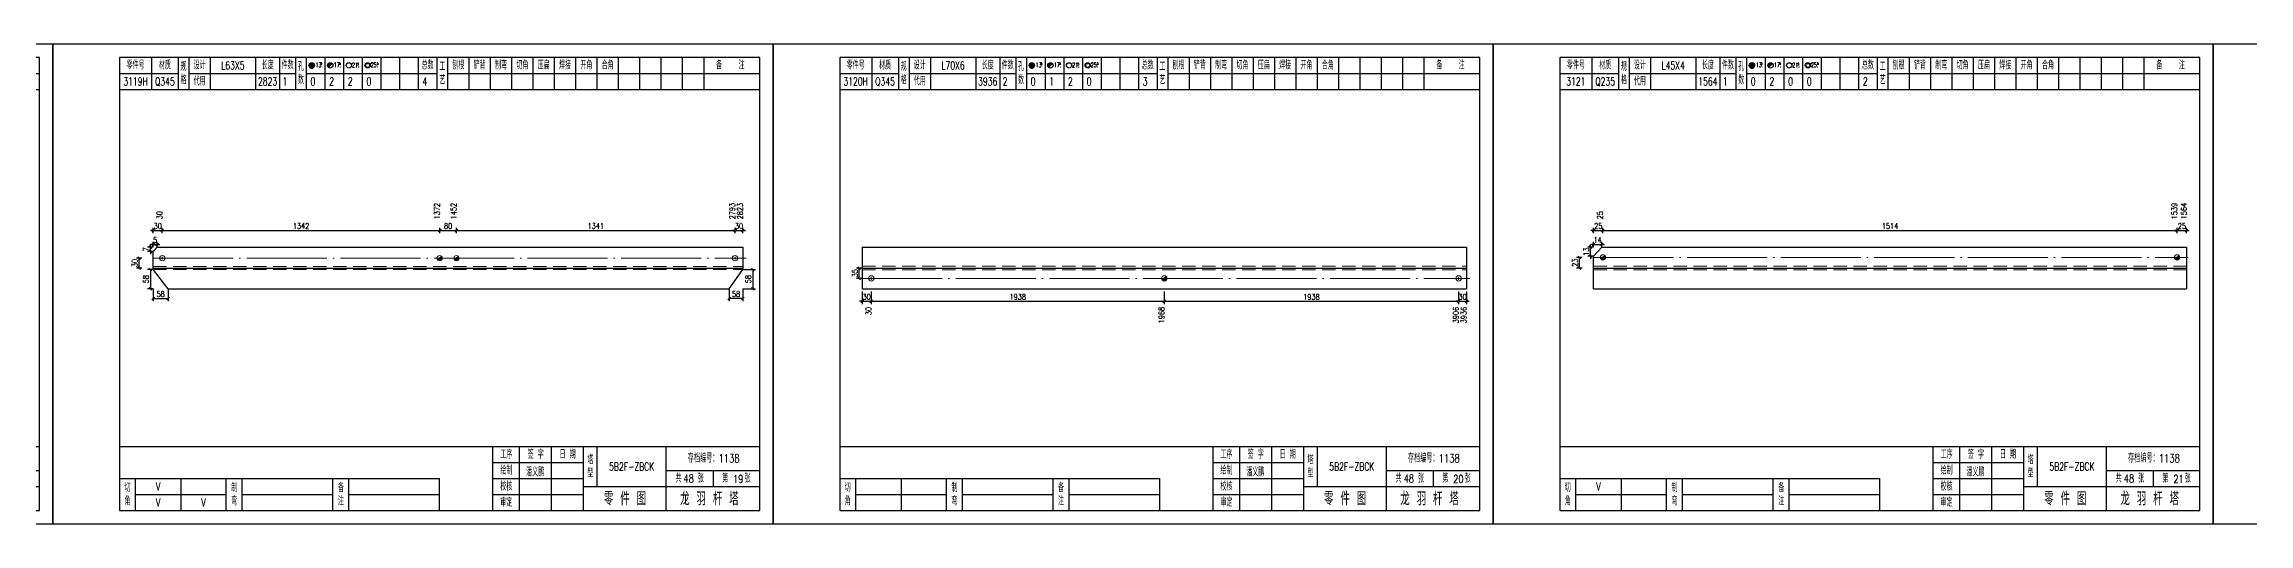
# Model space of a CAD drawing. Header units: millimetres. Extents: x 0 to 30240, y -10896 to -1348.
# Drawn here: x 4857 to 5683, y -9369 to -9189 of the extents above; entities that cross this region are included whole.
import ezdxf
from ezdxf.enums import TextEntityAlignment as Align

# ---------------------------------------------------------------- set-up
doc = ezdxf.new("R2010")
doc.units = ezdxf.units.MM
doc.header["$LTSCALE"] = 20
doc.header["$PDMODE"] = 1
doc.linetypes.add('DASHDOT2X', pattern=[1.75, 1.5, -0.125, 0, -0.125])
doc.linetypes.add('HIDDEN', pattern=[0.375, 0.25, -0.125])
for name, color, linetype, lineweight in [('1', 7, 'Continuous', 25), ('11', 3, 'Continuous', 13), ('2', 1, 'HIDDEN', 13), ('5', 1, 'Continuous', 13), ('7', 2, 'DASHDOT2X', 13)]:
    doc.layers.add(name, color=color, linetype=linetype, lineweight=lineweight)
doc.styles.get("Standard").update_dxf_attribs({"font": 'simplex', "width": 0.7, "bigfont": 'gbhzfs.shx'})
doc.styles.add('SYMBOL_TXT', font='txt.shx', dxfattribs={"width": 0.6})
doc.styles.add('TITLE_TXT', font='simplex.shx', dxfattribs={"width": 0.75, "height": 2.5, "bigfont": 'gbhzfs.shx'})
doc.dimstyles.get("Standard").update_dxf_attribs({"dimtxt": 2.1, "dimasz": 1, "dimexe": 1.05, "dimexo": 0, "dimgap": 0.63, "dimtad": 1, "dimzin": 0, "dimdsep": 46, "dimtxsty": 'standard', "dimblk": 'OBLIQUE', "dimblk1": 'OBLIQUE', "dimblk2": 'OBLIQUE', "dimcen": 0.09, "dimadec": 0, "dimazin": 0, "dimtfac": 1, "dimtdec": 1, "dimtix": 1, "dimtmove": 0, "dimatfit": 3, "dimfxl": 0, "dimtolj": 1, "dimtzin": 0, "dimarcsym": 0})
pattern_1 = [(0, (-3, 0), (0, 0.0125), [])]

# ---------------------------------------------------------------- blocks, each defined once
blk = doc.blocks.new('M12_HOLE')
h = blk.add_hatch()
h.set_pattern_fill('LINE', scale=0.1, style=0)
h.set_pattern_definition(pattern_1)
h.paths.add_polyline_path([(-5, 0, 1), (-1, 0, 1)])
at = {"color": 7}
blk.add_circle((-3, 0), 2, dxfattribs=at)
at = {"color": 7, "attachment_point": 1, "style": 'SYMBOL_TXT'}
for s, insert, char_height, width in [('13\\f??|b0|i0|c0|p54;.', (-0.1, 2.1), 3.5, 5.707), ('5', (3.7, 2.3), 1.8, 2.931)]:
    blk.add_mtext(s, dxfattribs=dict(at, insert=insert, char_height=char_height, width=width))
blk = doc.blocks.new('M16_HOLE')
h = blk.add_hatch()
h.set_pattern_fill('LINE', scale=0.1, style=0)
h.set_pattern_definition(pattern_1)
h.paths.add_polyline_path([(-1.6, 1.4, 0.668179), (-5, 0, 0.198912), (-4.4, -1.4)])
at = {"color": 7}
blk.add_circle((-3, 0), 2, dxfattribs=at)
at = {"color": 7, "attachment_point": 1, "style": 'SYMBOL_TXT'}
for s, insert, char_height, width in [('17.', (-0.4, 2.1), 3.5, 6.316), ('5', (3.6, 2.3), 1.8, 1.822)]:
    blk.add_mtext(s, dxfattribs=dict(at, insert=insert, char_height=char_height, width=width))
blk = doc.blocks.new('M20_HOLE')
at = {"color": 7}
blk.add_circle((-3, 0), 2, dxfattribs=at)
at = {"color": 7, "attachment_point": 1, "style": 'SYMBOL_TXT'}
for s, insert, char_height, width in [('21.', (-0.7, 2), 3.5, 6.074), ('5', (3.3, 2), 1.8, 1.458)]:
    blk.add_mtext(s, dxfattribs=dict(at, insert=insert, char_height=char_height, width=width))
blk = doc.blocks.new('M24_HOLE')
at = {"color": 7}
for radius in [2, 1.5]:
    blk.add_circle((-3, 0), radius, dxfattribs=at)
at = {"color": 7, "attachment_point": 1, "style": 'SYMBOL_TXT'}
for s, insert, char_height, width in [('25.', (-0.7, 2.1), 3.5, 2.429), ('5', (3.9, 2.3), 1.8, 1.944)]:
    blk.add_mtext(s, dxfattribs=dict(at, insert=insert, char_height=char_height, width=width))
blk = doc.blocks.new('JgCard')
for p, q in [((270, 180), (0, 180)), ((0, 180), (0, 0)), ((265, 175), (25, 175)), ((25, 175), (25, 5)), ((37, 175), (37, 163)), ((47, 175), (47, 163)), ((51, 175), (51, 163)), ((59, 175), (59, 163)), ((76, 175), (76, 163)), ((85, 175), (85, 163)), ((91, 175), (91, 163)), ((95, 175), (95, 163)), ((102, 175), (102, 163)), ((109, 175), (109, 163)), ((116, 175), (116, 163)), ((123, 175), (123, 163)), ((130, 175), (130, 163)), ((137, 175), (137, 163)), ((144, 175), (144, 163)), ((148, 175), (148, 163)), ((156, 175), (156, 163)), ((164, 175), (164, 163)), ((172, 175), (172, 163)), ((180, 175), (180, 163)), ((188, 175), (188, 163)), ((196, 175), (196, 163)), ((204, 175), (204, 163)), ((212, 175), (212, 163)), ((220, 175), (220, 163)), ((228, 175), (228, 163)), ((236, 175), (236, 163)), ((244, 175), (244, 163)), ((265, 5), (265, 175)), ((270, 0), (270, 180)), ((25, 169), (47, 169)), ((51, 169), (91, 169)), ((95, 169), (144, 169)), ((148, 169), (265, 169)), ((25, 163), (265, 163)), ((25, 29), (265, 29)), ((165, 5), (165, 29)), ((175, 5), (175, 29)), ((187, 5), (187, 29)), ((199, 5), (199, 29)), ((204, 29), (204, 14)), ((230, 5), (230, 29)), ((25, 17), (145, 17)), ((31, 5), (31, 17)), ((48, 17), (48, 5)), ((65, 5), (65, 17)), ((71, 5), (71, 17)), ((105, 5), (105, 17)), ((111, 5), (111, 17)), ((145, 5), (145, 17)), ((165, 23), (199, 23)), ((165, 17), (199, 17)), ((230, 20), (265, 20)), ((247.5, 20), (247.5, 14)), ((31, 11), (65, 11)), ((71, 11), (105, 11)), ((111, 11), (145, 11)), ((165, 11), (199, 11)), ((199, 14), (265, 14)), ((0, 0), (270, 0)), ((25, 5), (265, 5))]:
    blk.add_line(p, q)
blk.add_lwpolyline([(96.03, 171.99, -1), (98.03, 171.99, -1)], format="xyb", close=True)
blk.add_point((145, 96))
at = {"xscale": 0.5, "yscale": 0.5, "zscale": 0.5}
for name, p in [('M12_HOLE', (98.53, 171.99)), ('M16_HOLE', (105.5, 172)), ('M20_HOLE', (112.5, 172)), ('M24_HOLE', (119.5, 172))]:
    blk.add_blockref(name, p, dxfattribs=at)
at = {"style": 'TITLE_TXT', "width": 0.75}
for s, height, p in [('存档编号：1138', 3.076, (238.02, 23.07)), ('潘义鹏', 3, (177.45, 17.91)), ('龙 羽 杆 塔', 5, (235.17, 6.97))]:
    blk.add_text(s, height=height, dxfattribs=at).set_placement(p)
at = {"attachment_point": 5, "style": 'TITLE_TXT'}
for s, insert, char_height, width in [('零件号', (31, 172), 3, 15), ('材质', (42, 172), 3, 8), ('设计', (55, 172), 3, 8), ('长度', (80.5, 172), 3, 8), ('件数', (88, 172), 3, 6), ('总数', (140.5, 172), 3, 7), ('刨根', (152, 172), 3, 8), ('铲背', (160, 172), 3, 8), ('制弯', (168, 172), 3, 8), ('切角', (176, 172), 3, 8), ('压扁', (184, 172), 3, 8), ('焊接', (192, 172), 3, 8), ('开角', (200, 172), 3, 8), ('合角', (208, 172), 3, 8), ('备    注', (254, 172), 3, 22), ('规格', (49, 169), 3, 4), ('代用', (55, 166), 3, 8), ('孔数', (93, 169), 3, 4), ('工\\P艺', (146, 169), 3, 4), ('工序', (170, 26), 3, 10), ('签 字', (181, 26), 3, 12), ('日 期', (193, 26), 3, 12), ('塔\\P型', (201.5, 21.5), 3, 5), ('绘制', (170, 20), 3, 10), ('共    张', (238.75, 17), 3, 17.5), ('第    张', (256.25, 17), 3, 17.5), ('切\\P角', (28, 11), 3, 6), ('制\\P弯', (68, 11), 3, 6), ('备\\P注', (108, 11), 3, 6), ('校核', (170, 14), 3, 10), ('审定', (170, 8), 3, 10), ('零 件 图', (214.5, 9.5), 5, 31)]:
    blk.add_mtext(s, dxfattribs=dict(at, insert=insert, char_height=char_height, width=width))
blk = doc.blocks.new('M20')
for p, q in [((-0.5, 0), (0.5, 0)), ((0, -0.5), (0, 0.5))]:
    blk.add_line(p, q)
blk.add_circle((0, 0), 1)
blk = doc.blocks.new('M16')
for p, q in [((-0.71, -0.71), (0.71, 0.71)), ((-0.4, 0), (0.4, 0)), ((0, 0.4), (0, -0.4))]:
    blk.add_line(p, q)
blk.add_circle((0, 0), 1)
for radius in [0.8, 0.6, 0.4, 0.2]:
    blk.add_arc((0, 0), radius, 225, 45)
blk = doc.blocks.new('_Oblique')
at = {"color": 0, "linetype": 'ByBlock', "lineweight": -2}
blk.add_line((-0.5, -0.5), (0.5, 0.5), dxfattribs=at)
blk = doc.blocks.new('*D5527')
at = {"layer": '11', "color": 0, "lineweight": -2}
for p, q in [((4897.6, -9260.12), (4897.6, -9258.02)), ((4901.04, -9260.12), (4901.04, -9258.02)), ((4897.6, -9259.07), (4896.6, -9259.07)), ((4897.6, -9259.07), (4901.04, -9259.07)), ((4901.04, -9259.07), (4902.04, -9259.07))]:
    blk.add_line(p, q, dxfattribs=at)
at = {"layer": 'Defpoints', "color": 0}
for p in [(4897.6, -9260.12), (4901.04, -9259.07), (4901.04, -9260.12)]:
    blk.add_point(p, dxfattribs=at)
at = {"layer": '11', "color": 0, "lineweight": -2}
blk.add_blockref('_Oblique', (4897.6, -9259.07), dxfattribs=at)
at = {"layer": '11', "color": 0, "lineweight": -2, "rotation": 180}
blk.add_blockref('_Oblique', (4901.04, -9259.07), dxfattribs=at)
at = {"layer": '11', "color": 0, "insert": (4899.32, -9257.39), "char_height": 2.1, "attachment_point": 5}
blk.add_mtext('\\A1;30', dxfattribs=at)
blk = doc.blocks.new('*D5531')
at = {"layer": '11', "color": 0, "lineweight": -2}
for p, q in [((5115.76, -9260.12), (5115.76, -9258.02)), ((5118.7, -9260.12), (5118.7, -9258.02)), ((5115.76, -9259.07), (5114.76, -9259.07)), ((5115.76, -9259.07), (5118.7, -9259.07)), ((5118.7, -9259.07), (5119.7, -9259.07))]:
    blk.add_line(p, q, dxfattribs=at)
at = {"layer": 'Defpoints', "color": 0}
for p in [(5115.76, -9260.12), (5118.7, -9259.07), (5118.7, -9260.12)]:
    blk.add_point(p, dxfattribs=at)
at = {"layer": '11', "color": 0, "lineweight": -2}
blk.add_blockref('_Oblique', (5115.76, -9259.07), dxfattribs=at)
at = {"layer": '11', "color": 0, "lineweight": -2, "rotation": 180}
blk.add_blockref('_Oblique', (5118.7, -9259.07), dxfattribs=at)
at = {"layer": '11', "color": 0, "insert": (5117.23, -9257.39), "char_height": 2.1, "attachment_point": 5}
blk.add_mtext('\\A1;30', dxfattribs=at)
blk = doc.blocks.new('*D5532')
at = {"layer": '11', "color": 0, "lineweight": -2}
for p, q in [((4897.6, -9273.75), (4895.5, -9273.75)), ((4896.55, -9273.75), (4896.55, -9280.91)), ((4897.6, -9280.91), (4895.5, -9280.91))]:
    blk.add_line(p, q, dxfattribs=at)
at = {"layer": 'Defpoints', "color": 0}
for p in [(4897.6, -9273.75), (4896.55, -9280.91), (4897.6, -9280.91)]:
    blk.add_point(p, dxfattribs=at)
at = {"layer": '11', "color": 0, "lineweight": -2}
for p, rotation in [((4896.55, -9273.75), 90), ((4896.55, -9280.91), 270)]:
    blk.add_blockref('_Oblique', p, dxfattribs=dict(at, rotation=rotation))
at = {"layer": '11', "color": 0, "insert": (4894.87, -9277.33), "char_height": 2.1, "attachment_point": 5, "rotation": 90}
blk.add_mtext('\\A1;58', dxfattribs=at)
blk = doc.blocks.new('*D5534')
at = {"layer": '11', "color": 0, "lineweight": -2}
for p, q in [((4897.6, -9265.37), (4895.5, -9265.37)), ((4896.55, -9265.37), (4896.55, -9264.37)), ((4896.55, -9266.97), (4896.55, -9265.37)), ((4897.6, -9266.97), (4895.5, -9266.97)), ((4896.55, -9266.97), (4896.55, -9267.97))]:
    blk.add_line(p, q, dxfattribs=at)
at = {"layer": 'Defpoints', "color": 0}
for p in [(4896.55, -9265.37), (4897.6, -9265.37), (4897.6, -9266.97)]:
    blk.add_point(p, dxfattribs=at)
at = {"layer": '11', "color": 0, "lineweight": -2}
for p, rotation in [((4896.55, -9265.37), 270), ((4896.55, -9266.97), 90)]:
    blk.add_blockref('_Oblique', p, dxfattribs=dict(at, rotation=rotation))
at = {"layer": '11', "color": 0, "insert": (4894.87, -9266.17), "char_height": 2.1, "attachment_point": 5, "rotation": 90}
blk.add_mtext('\\A1;7', dxfattribs=at)
blk = doc.blocks.new('*D5535')
at = {"layer": '11', "color": 0, "lineweight": -2}
for p, q in [((4897.6, -9264.32), (4896.6, -9264.32)), ((4897.6, -9265.37), (4897.6, -9263.27)), ((4897.6, -9264.32), (4899.09, -9264.32)), ((4899.09, -9265.37), (4899.09, -9263.27)), ((4899.09, -9264.32), (4900.09, -9264.32))]:
    blk.add_line(p, q, dxfattribs=at)
at = {"layer": 'Defpoints', "color": 0}
for p in [(4897.6, -9265.37), (4899.09, -9264.32), (4899.09, -9265.37)]:
    blk.add_point(p, dxfattribs=at)
at = {"layer": '11', "color": 0, "lineweight": -2}
blk.add_blockref('_Oblique', (4897.6, -9264.32), dxfattribs=at)
at = {"layer": '11', "color": 0, "lineweight": -2, "rotation": 180}
blk.add_blockref('_Oblique', (4899.09, -9264.32), dxfattribs=at)
at = {"layer": '11', "color": 0, "insert": (4898.35, -9262.64), "char_height": 2.1, "attachment_point": 5}
blk.add_mtext('\\A1;5', dxfattribs=at)
blk = doc.blocks.new('*D5536')
at = {"layer": '11', "color": 0, "lineweight": -2}
for p, q in [((5118.7, -9273.75), (5123.43, -9273.75)), ((5122.38, -9273.75), (5122.38, -9280.91)), ((5118.7, -9280.91), (5123.43, -9280.91))]:
    blk.add_line(p, q, dxfattribs=at)
at = {"layer": 'Defpoints', "color": 0}
for p in [(5118.7, -9273.75), (5118.7, -9280.91), (5122.38, -9280.91)]:
    blk.add_point(p, dxfattribs=at)
at = {"layer": '11', "color": 0, "lineweight": -2}
for p, rotation in [((5122.38, -9273.75), 90), ((5122.38, -9280.91), 270)]:
    blk.add_blockref('_Oblique', p, dxfattribs=dict(at, rotation=rotation))
at = {"layer": '11', "color": 0, "insert": (5120.7, -9277.33), "char_height": 2.1, "attachment_point": 5, "rotation": 90}
blk.add_mtext('\\A1;58', dxfattribs=at)
blk = doc.blocks.new('*D5537')
at = {"layer": '11', "color": 0, "lineweight": -2}
for p, q in [((5113.58, -9280.91), (5113.58, -9285.63)), ((5118.7, -9280.91), (5118.7, -9285.63)), ((5118.7, -9284.58), (5113.58, -9284.58))]:
    blk.add_line(p, q, dxfattribs=at)
at = {"layer": 'Defpoints', "color": 0}
for p in [(5113.58, -9280.91), (5118.7, -9280.91), (5113.58, -9284.58)]:
    blk.add_point(p, dxfattribs=at)
at = {"layer": '11', "color": 0, "lineweight": -2, "rotation": 180}
blk.add_blockref('_Oblique', (5113.58, -9284.58), dxfattribs=at)
at = {"layer": '11', "color": 0, "lineweight": -2}
blk.add_blockref('_Oblique', (5118.7, -9284.58), dxfattribs=at)
at = {"layer": '11', "color": 0, "insert": (5116.14, -9282.9), "char_height": 2.1, "attachment_point": 5}
blk.add_mtext('\\A1;58', dxfattribs=at)
blk = doc.blocks.new('*D5539')
at = {"layer": '11', "color": 0, "lineweight": -2}
for p, q in [((5163.4, -9281.96), (5163.4, -9286.68)), ((5166.84, -9281.96), (5166.84, -9286.68)), ((5163.4, -9285.63), (5162.4, -9285.63)), ((5163.4, -9285.63), (5166.84, -9285.63)), ((5166.84, -9285.63), (5167.84, -9285.63))]:
    blk.add_line(p, q, dxfattribs=at)
at = {"layer": 'Defpoints', "color": 0}
for p in [(5163.4, -9281.96), (5166.84, -9281.96), (5166.84, -9285.63)]:
    blk.add_point(p, dxfattribs=at)
at = {"layer": '11', "color": 0, "lineweight": -2}
blk.add_blockref('_Oblique', (5163.4, -9285.63), dxfattribs=at)
at = {"layer": '11', "color": 0, "lineweight": -2, "rotation": 180}
blk.add_blockref('_Oblique', (5166.84, -9285.63), dxfattribs=at)
at = {"layer": '11', "color": 0, "insert": (5165.12, -9283.95), "char_height": 2.1, "attachment_point": 5}
blk.add_mtext('\\A1;30', dxfattribs=at)
blk = doc.blocks.new('*D5542')
at = {"layer": '11', "color": 0, "lineweight": -2}
for p, q in [((5387.06, -9281.96), (5387.06, -9286.68)), ((5390, -9281.96), (5390, -9286.68)), ((5387.06, -9285.63), (5386.06, -9285.63)), ((5387.06, -9285.63), (5390, -9285.63)), ((5390, -9285.63), (5391, -9285.63))]:
    blk.add_line(p, q, dxfattribs=at)
at = {"layer": 'Defpoints', "color": 0}
for p in [(5387.06, -9281.96), (5390, -9281.96), (5390, -9285.63)]:
    blk.add_point(p, dxfattribs=at)
at = {"layer": '11', "color": 0, "lineweight": -2}
blk.add_blockref('_Oblique', (5387.06, -9285.63), dxfattribs=at)
at = {"layer": '11', "color": 0, "lineweight": -2, "rotation": 180}
blk.add_blockref('_Oblique', (5390, -9285.63), dxfattribs=at)
at = {"layer": '11', "color": 0, "insert": (5388.53, -9283.95), "char_height": 2.1, "attachment_point": 5}
blk.add_mtext('\\A1;30', dxfattribs=at)
blk = doc.blocks.new('*D5544')
at = {"layer": '11', "color": 0, "lineweight": -2}
for p, q in [((5437.6, -9260.12), (5437.6, -9258.02)), ((5441.15, -9260.12), (5441.15, -9258.02)), ((5437.6, -9259.07), (5436.6, -9259.07)), ((5437.6, -9259.07), (5441.15, -9259.07)), ((5441.15, -9259.07), (5442.15, -9259.07))]:
    blk.add_line(p, q, dxfattribs=at)
at = {"layer": 'Defpoints', "color": 0}
for p in [(5437.6, -9260.12), (5441.15, -9259.07), (5441.15, -9260.12)]:
    blk.add_point(p, dxfattribs=at)
at = {"layer": '11', "color": 0, "lineweight": -2}
blk.add_blockref('_Oblique', (5437.6, -9259.07), dxfattribs=at)
at = {"layer": '11', "color": 0, "lineweight": -2, "rotation": 180}
blk.add_blockref('_Oblique', (5441.15, -9259.07), dxfattribs=at)
at = {"layer": '11', "color": 0, "insert": (5439.38, -9257.39), "char_height": 2.1, "attachment_point": 5}
blk.add_mtext('\\A1;25', dxfattribs=at)
blk = doc.blocks.new('*D5546')
at = {"layer": '11', "color": 0, "lineweight": -2}
for p, q in [((5656.41, -9260.12), (5656.41, -9258.02)), ((5660, -9260.12), (5660, -9258.02)), ((5656.41, -9259.07), (5655.41, -9259.07)), ((5656.41, -9259.07), (5660, -9259.07)), ((5660, -9259.07), (5661, -9259.07))]:
    blk.add_line(p, q, dxfattribs=at)
at = {"layer": 'Defpoints', "color": 0}
for p in [(5656.41, -9260.12), (5660, -9259.07), (5660, -9260.12)]:
    blk.add_point(p, dxfattribs=at)
at = {"layer": '11', "color": 0, "lineweight": -2}
blk.add_blockref('_Oblique', (5656.41, -9259.07), dxfattribs=at)
at = {"layer": '11', "color": 0, "lineweight": -2, "rotation": 180}
blk.add_blockref('_Oblique', (5660, -9259.07), dxfattribs=at)
at = {"layer": '11', "color": 0, "insert": (5658.2, -9257.39), "char_height": 2.1, "attachment_point": 5}
blk.add_mtext('\\A1;25', dxfattribs=at)
blk = doc.blocks.new('*D5547')
at = {"layer": '11', "color": 0, "lineweight": -2}
for p, q in [((5437.6, -9265.37), (5435.5, -9265.37)), ((5436.55, -9265.37), (5436.55, -9264.37)), ((5436.55, -9268.65), (5436.55, -9265.37)), ((5437.6, -9268.65), (5435.5, -9268.65)), ((5436.55, -9268.65), (5436.55, -9269.65))]:
    blk.add_line(p, q, dxfattribs=at)
at = {"layer": 'Defpoints', "color": 0}
for p in [(5436.55, -9265.37), (5437.6, -9265.37), (5437.6, -9268.65)]:
    blk.add_point(p, dxfattribs=at)
at = {"layer": '11', "color": 0, "lineweight": -2}
for p, rotation in [((5436.55, -9265.37), 270), ((5436.55, -9268.65), 90)]:
    blk.add_blockref('_Oblique', p, dxfattribs=dict(at, rotation=rotation))
at = {"layer": '11', "color": 0, "insert": (5434.87, -9267.01), "char_height": 2.1, "attachment_point": 5, "rotation": 90}
blk.add_mtext('\\A1;13', dxfattribs=at)
blk = doc.blocks.new('*D5548')
at = {"layer": '11', "color": 0, "lineweight": -2}
for p, q in [((5437.6, -9264.32), (5436.6, -9264.32)), ((5437.6, -9265.37), (5437.6, -9263.27)), ((5437.6, -9264.32), (5440.73, -9264.32)), ((5440.73, -9265.37), (5440.73, -9263.27)), ((5440.73, -9264.32), (5441.73, -9264.32))]:
    blk.add_line(p, q, dxfattribs=at)
at = {"layer": 'Defpoints', "color": 0}
for p in [(5437.6, -9265.37), (5440.73, -9264.32), (5440.73, -9265.37)]:
    blk.add_point(p, dxfattribs=at)
at = {"layer": '11', "color": 0, "lineweight": -2}
blk.add_blockref('_Oblique', (5437.6, -9264.32), dxfattribs=at)
at = {"layer": '11', "color": 0, "lineweight": -2, "rotation": 180}
blk.add_blockref('_Oblique', (5440.73, -9264.32), dxfattribs=at)
at = {"layer": '11', "color": 0, "insert": (5439.16, -9262.64), "char_height": 2.1, "attachment_point": 5}
blk.add_mtext('\\A1;14', dxfattribs=at)

msp = doc.modelspace()

# ---------------------------------------------------------------- linework, layer by layer
at = {"layer": '1'}
for p, q in [((4897.6, -9266.971), (4899.091, -9265.367)), ((4899.091, -9265.367), (5118.7, -9265.367)), ((5118.7, -9265.367), (5118.7, -9273.137)), ((5163.4, -9265.367), (5163.4, -9280.907)), ((5163.4, -9265.367), (5390, -9265.367)), ((5390, -9265.367), (5390, -9280.907)), ((5437.6, -9268.648), (5440.728, -9265.367)), ((5440.728, -9265.367), (5660, -9265.367)), ((5660, -9265.367), (5660, -9280.907)), ((4897.6, -9273.137), (4897.6, -9266.971)), ((4897.6, -9273.754), (4897.6, -9273.137)), ((4897.6, -9273.137), (5118.7, -9273.137)), ((4903.21, -9280.907), (4897.6, -9273.754)), ((5113.576, -9280.907), (5118.7, -9273.754)), ((5118.7, -9273.137), (5118.7, -9273.754)), ((5163.4, -9273.137), (5390, -9273.137)), ((5437.6, -9273.137), (5437.6, -9268.648)), ((5437.6, -9280.907), (5437.6, -9273.137)), ((5437.6, -9273.137), (5660, -9273.137)), ((4903.21, -9280.907), (5113.576, -9280.907)), ((5163.4, -9280.907), (5390, -9280.907)), ((5437.6, -9280.907), (5660, -9280.907))]:
    msp.add_line(p, q, dxfattribs=at)
at = {"layer": '2'}
for p, q in [((4897.6, -9272.521), (5118.7, -9272.521)), ((4897.6, -9273.754), (5118.7, -9273.754)), ((5163.4, -9272.471), (5390, -9272.471)), ((5163.4, -9273.803), (5390, -9273.803)), ((5437.6, -9272.447), (5660, -9272.447)), ((5437.6, -9273.828), (5660, -9273.828))]:
    msp.add_line(p, q, dxfattribs=at)
at = {"layer": '7'}
for p, q in [((4897.6, -9269.437), (5119.96, -9269.437)), ((5437.6, -9269.166), (5660.609, -9269.166)), ((5163.4, -9277.022), (5391.26, -9277.022))]:
    msp.add_line(p, q, dxfattribs=at)

# ---------------------------------------------------------------- block references
at = {"layer": '1'}
for p in [(4590, -9369.137), (4860, -9369.137), (5130, -9369.137), (5400, -9369.137), (5670, -9369.137)]:
    msp.add_blockref('JgCard', p, dxfattribs=at)
at = {"layer": '5'}
for name, p in [('M20', (4901.04, -9269.437)), ('M16', (5005.058, -9269.437)), ('M16', (5011.324, -9269.437)), ('M20', (5115.76, -9269.437)), ('M16', (5441.154, -9269.166)), ('M16', (5656.409, -9269.166)), ('M20', (5166.84, -9277.022)), ('M16', (5276.701, -9277.022)), ('M20', (5387.06, -9277.022))]:
    msp.add_blockref(name, p, dxfattribs=at)

# ---------------------------------------------------------------- texts
at = {"style": 'TITLE_TXT', "width": 0.75}
for s, p in [('48', (5096.46, -9353.604)), ('19', (5115.015, -9353.781)), ('48', (5366.46, -9353.604)), ('20', (5385.015, -9353.781)), ('48', (5636.46, -9353.604)), ('21', (5655.015, -9353.781))]:
    msp.add_text(s, height=3, dxfattribs=at).set_placement(p)
at = {"layer": '1', "width": 0.7}
for s, p in [('L63X5', (4927.5, -9197.137)), ('L70X6', (5197.5, -9197.137)), ('L45X4', (5467.5, -9197.137)), ('3119H', (4891, -9203.137)), ('Q345', (4902, -9203.137)), ('2823', (4940.5, -9203.137)), ('1', (4947, -9203.137)), ('0', (4957.5, -9203.137)), ('2', (4964.5, -9203.137)), ('2', (4971.5, -9203.137)), ('0', (4978.5, -9203.137)), ('4', (4999.5, -9203.137)), ('3120H', (5161, -9203.137)), ('Q345', (5172, -9203.137)), ('3936', (5210.5, -9203.137)), ('2', (5217, -9203.137)), ('0', (5227.5, -9203.137)), ('1', (5234.5, -9203.137)), ('2', (5241.5, -9203.137)), ('0', (5248.5, -9203.137)), ('3', (5269.5, -9203.137)), ('3121', (5431, -9203.137)), ('Q235', (5442, -9203.137)), ('1564', (5480.5, -9203.137)), ('1', (5487, -9203.137)), ('0', (5497.5, -9203.137)), ('2', (5504.5, -9203.137)), ('0', (5511.5, -9203.137)), ('0', (5518.5, -9203.137)), ('2', (5539.5, -9203.137)), ('V', (4899.5, -9355.137)), ('V', (5439.5, -9355.137)), ('V', (4899.5, -9361.137)), ('V', (4916.5, -9361.137))]:
    msp.add_text(s, height=3, dxfattribs=at).set_placement(p, align=Align.MIDDLE_CENTER)
for s, p in [('1564', (5660, -9254.867)), ('30', (4901.042, -9254.867)), ('1372', (5005.023, -9254.867)), ('1452', (5011.281, -9254.867)), ('2793', (5115.76, -9254.867)), ('2823', (5118.7, -9254.867)), ('25', (5441.144, -9254.867)), ('1539', (5656.444, -9254.867))]:
    msp.add_text(s, height=2.1, rotation=90, dxfattribs=at).set_placement(p)
for s, p in [('30', (5166.84, -9287.732)), ('1968', (5276.7, -9287.732)), ('3906', (5387.059, -9287.732)), ('3936', (5390, -9287.732))]:
    msp.add_text(s, height=2.1, rotation=90, dxfattribs=at).set_placement(p, align=Align.RIGHT)
at = {"layer": '1', "char_height": 3, "width": 26, "attachment_point": 5}
for insert in [(5077, -9347.637), (5347, -9347.637), (5617, -9347.637)]:
    msp.add_mtext('5B2F-ZBCK', dxfattribs=dict(at, insert=insert))

# ---------------------------------------------------------------- dimensions: what is measured, and where the dimension line sits
at = {"layer": '1'}
for base, p1, p2, text in [((4892.35, -9269.437), (4893.35, -9273.137), (4893.35, -9269.437), '30'), ((5162.35, -9273.137), (5163.35, -9277.022), (5163.35, -9273.137), '35'), ((5432.35, -9269.166), (5433.35, -9273.137), (5433.35, -9269.166), '23')]:
    msp.add_linear_dim(base=base, p1=p1, p2=p2, angle=90, text=text, dimstyle='standard', dxfattribs=at).render()
at = {"layer": '11'}
for base, p1, p2, text, picture, middle in [((4901.04, -9259.067), (4897.6, -9260.117), (4901.04, -9260.117), '30', '*D5527', (4899.32, -9257.387)), ((5118.7, -9259.067), (5115.76, -9260.117), (5118.7, -9260.117), '30', '*D5531', (5117.23, -9257.387)), ((5441.154, -9259.067), (5437.6, -9260.117), (5441.154, -9260.117), '25', '*D5544', (5439.377, -9257.387)), ((5660, -9259.067), (5656.409, -9260.117), (5660, -9260.117), '25', '*D5546', (5658.205, -9257.387)), ((4899.091, -9264.317), (4897.6, -9265.367), (4899.091, -9265.367), '5', '*D5535', (4898.345, -9262.637)), ((5440.728, -9264.317), (5437.6, -9265.367), (5440.728, -9265.367), '14', '*D5548', (5439.164, -9262.637)), ((5113.576, -9284.582), (5118.7, -9280.907), (5113.576, -9280.907), '58', '*D5537', (5116.138, -9282.902)), ((5166.84, -9285.632), (5163.4, -9281.957), (5166.84, -9281.957), '30', '*D5539', (5165.12, -9283.952)), ((5390, -9285.632), (5387.06, -9281.957), (5390, -9281.957), '30', '*D5542', (5388.53, -9283.952))]:
    dim = msp.add_linear_dim(base=base, p1=p1, p2=p2, text=text, dimstyle='standard', dxfattribs=at)
    dim.commit()
    dim.dimension.update_dxf_attribs({"geometry": picture, "text_midpoint": middle})
for base, p1, p2, text in [((5005.058, -9259.067), (4901.04, -9260.117), (5005.058, -9260.117), '1342'), ((5011.324, -9259.067), (5005.058, -9260.117), (5011.324, -9260.117), '80'), ((5115.76, -9259.067), (5011.324, -9260.117), (5115.76, -9260.117), '1341'), ((5656.409, -9259.067), (5441.154, -9260.117), (5656.409, -9260.117), '1514'), ((4903.21, -9284.582), (4897.6, -9280.907), (4903.21, -9280.907), '58'), ((5276.701, -9285.632), (5166.84, -9281.957), (5276.701, -9281.957), '1938'), ((5387.06, -9285.632), (5276.701, -9281.957), (5387.06, -9281.957), '1938')]:
    msp.add_linear_dim(base=base, p1=p1, p2=p2, text=text, dimstyle='standard', dxfattribs=at).render()
for base, p1, p2, text, picture, middle in [((4896.55, -9265.367), (4897.6, -9266.971), (4897.6, -9265.367), '7', '*D5534', (4894.87, -9266.169)), ((5436.55, -9265.367), (5437.6, -9268.648), (5437.6, -9265.367), '13', '*D5547', (5434.87, -9267.008)), ((4896.55, -9280.907), (4897.6, -9273.754), (4897.6, -9280.907), '58', '*D5532', (4894.87, -9277.331)), ((5122.375, -9280.907), (5118.7, -9273.754), (5118.7, -9280.907), '58', '*D5536', (5120.695, -9277.331))]:
    dim = msp.add_linear_dim(base=base, p1=p1, p2=p2, angle=90, text=text, dimstyle='standard', dxfattribs=at)
    dim.commit()
    dim.dimension.update_dxf_attribs({"geometry": picture, "text_midpoint": middle})

doc.saveas('drawing.dxf')
